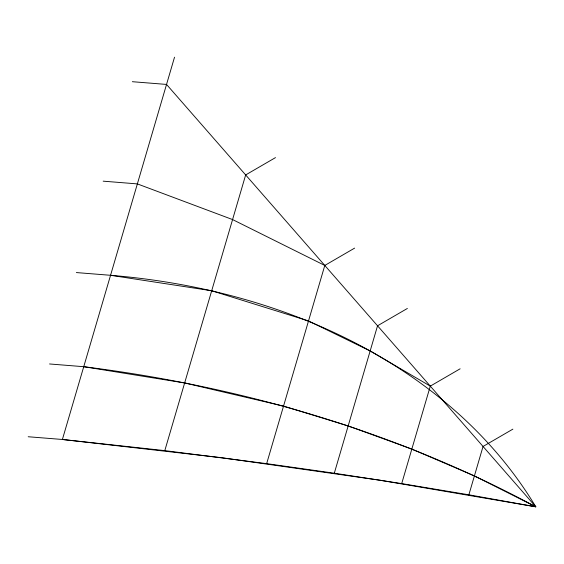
<?xml version="1.0" encoding="UTF-8"?>
<svg xmlns="http://www.w3.org/2000/svg" width="564" height="564" viewBox="0 0 564 564"><rect width="100%" height="100%" fill="white"/><g stroke="black" fill="none" stroke-linecap="round" stroke-linejoin="round"><path stroke-width="0.85" d="M174.53 57.19L62.392 439.476L28.2 436.748M132.343 81.702L166.535 84.431L535.8 506.81L379.664 480.168L221.807 457.714L62.392 439.476L164.801 450.622L245.664 174.939L275.493 157.61M164.801 450.622L266.659 463.643L324.793 265.454L354.622 248.118M266.659 463.643L334.304 473.21L377.542 325.788L407.37 308.459M334.304 473.21L401.702 483.602L430.297 386.129L460.125 368.8M401.702 483.602L468.874 494.797L483.045 446.469L512.873 429.141M103.17 181.164L137.362 183.899L232.572 219.565L324.793 265.454M76.359 272.567L110.551 275.295L211.697 290.749L308.522 320.916L370.16 350.963L430.297 386.129M49.547 363.963L83.74 366.699L184.647 382.963L283.544 406.08L348.171 425.919L411.833 449.071L474.416 475.91L535.8 506.81L468.874 494.797M83.74 366.699A1280.477 966.386 -13.6 0 1 535.8 506.81A627.81 473.816 -13.6 0 0 110.551 275.295"/></g></svg>
